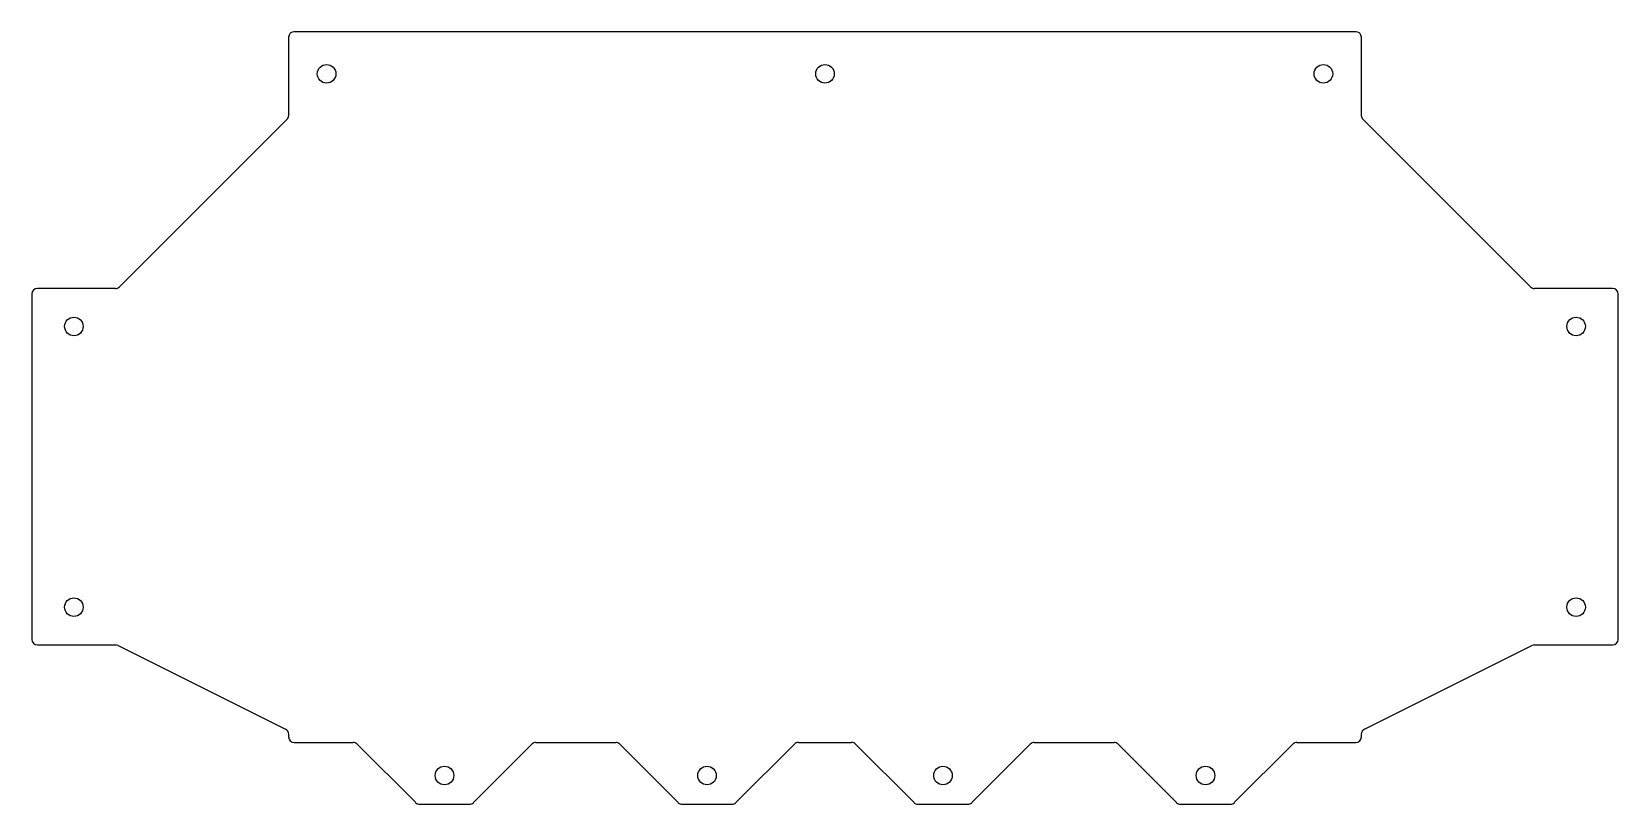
# Model space of a CAD drawing. Header units: inches. Extents: x -11.1 to 11.1, y -5.4 to 5.4.
import ezdxf

# ---------------------------------------------------------------- set-up
doc = ezdxf.new("R2010")
doc.units = ezdxf.units.IN
doc.layers.add('CUTOUTS', color=1, linetype='CONTINUOUS')
doc.layers.add('PERIMETER', color=5, linetype='CONTINUOUS')

msp = doc.modelspace()

# ---------------------------------------------------------------- linework, layer by layer
at = {"layer": 'CUTOUTS'}
for centre in [(-6.988, 4.828), (0, 4.828), (6.988, 4.828), (-10.531, 1.284), (10.531, 1.284), (-10.531, -2.653), (10.531, -2.653), (-5.335, -5.015), (-1.654, -5.015), (1.654, -5.015), (5.335, -5.015)]:
    msp.add_circle(centre, 0.13, dxfattribs=at)
at = {"layer": 'PERIMETER'}
for p, q in [((-7.52, 5.34), (-7.52, 4.245)), ((7.441, 5.418), (-7.441, 5.418)), ((7.52, 4.245), (7.52, 5.34)), ((-7.543, 4.19), (-9.893, 1.839)), ((9.893, 1.839), (7.543, 4.19)), ((-9.949, 1.816), (-11.043, 1.816)), ((11.043, 1.816), (9.949, 1.816)), ((-11.122, 1.737), (-11.122, -3.105)), ((11.122, -3.105), (11.122, 1.737)), ((-11.043, -3.184), (-9.946, -3.184)), ((-9.91, -3.192), (-7.563, -4.366)), ((7.563, -4.366), (9.91, -3.192)), ((9.946, -3.184), (11.043, -3.184)), ((-7.52, -4.436), (-7.52, -4.473)), ((7.52, -4.473), (7.52, -4.436)), ((-7.441, -4.552), (-6.615, -4.552)), ((-6.559, -4.575), (-5.739, -5.395)), ((-4.93, -5.395), (-4.11, -4.575)), ((-4.054, -4.552), (-2.934, -4.552)), ((-2.878, -4.575), (-2.058, -5.395)), ((-1.249, -5.395), (-0.429, -4.575)), ((-0.373, -4.552), (0.373, -4.552)), ((0.429, -4.575), (1.249, -5.395)), ((2.058, -5.395), (2.878, -4.575)), ((2.934, -4.552), (4.054, -4.552)), ((4.11, -4.575), (4.93, -5.395)), ((5.739, -5.395), (6.559, -4.575)), ((6.615, -4.552), (7.441, -4.552)), ((-5.684, -5.418), (-4.986, -5.418)), ((-2.002, -5.418), (-1.305, -5.418)), ((1.305, -5.418), (2.002, -5.418)), ((4.986, -5.418), (5.684, -5.418))]:
    msp.add_line(p, q, dxfattribs=at)
for centre, start, end in [((-7.441, 5.34), 90, 180), ((7.441, 5.34), 0, 90), ((-7.598, 4.245), -45, 0), ((7.598, 4.245), 180, 225), ((-11.043, 1.737), 90, 180), ((-9.949, 1.895), 270, 315), ((9.949, 1.895), 225, 270), ((11.043, 1.737), 0, 90), ((-11.043, -3.105), 180, 270), ((11.043, -3.105), 270, 360), ((-9.946, -3.263), 63.4349, 90), ((9.946, -3.263), 90, 116.5651), ((-7.598, -4.436), 0, 63.4349), ((7.598, -4.436), 116.5651, 180), ((-7.441, -4.473), 180, 270), ((-6.615, -4.631), 45, 90), ((-4.054, -4.631), 90, 135), ((-2.934, -4.631), 45, 90), ((-0.373, -4.631), 90, 135), ((0.373, -4.631), 45, 90), ((2.934, -4.631), 90, 135), ((4.054, -4.631), 45, 90), ((6.615, -4.631), 90, 135), ((7.441, -4.473), -90, 0), ((-5.684, -5.34), 225, 270), ((-4.986, -5.34), 270, 315), ((-2.002, -5.34), 225, 270), ((-1.305, -5.34), 270, 315), ((1.305, -5.34), 225, 270), ((2.002, -5.34), 270, 315), ((4.986, -5.34), 225, 270), ((5.684, -5.34), 270, 315)]:
    msp.add_arc(centre, 0.0787, start, end, dxfattribs=at)

doc.saveas('drawing.dxf')
